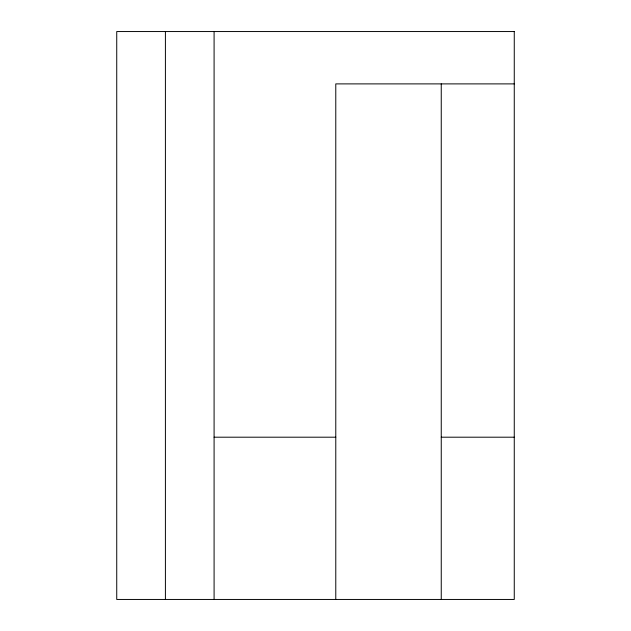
<?xml version="1.0" encoding="UTF-8"?>
<svg xmlns="http://www.w3.org/2000/svg" width="631" height="631" viewBox="0 0 631 631"><rect width="100%" height="100%" fill="white"/><g stroke="black" fill="none" stroke-linecap="round" stroke-linejoin="round"><path stroke-width="0.95" d="M514.265 83.891L335.779 83.891L335.779 599.45M214.09 437.196L335.779 437.196M441.25 437.196L514.265 437.196M441.25 83.891L441.25 599.45M214.09 31.55L214.09 599.45M165.409 31.55L165.409 599.45M514.265 31.55L116.735 31.55L116.735 599.45L514.265 599.45L514.265 31.55"/></g></svg>
